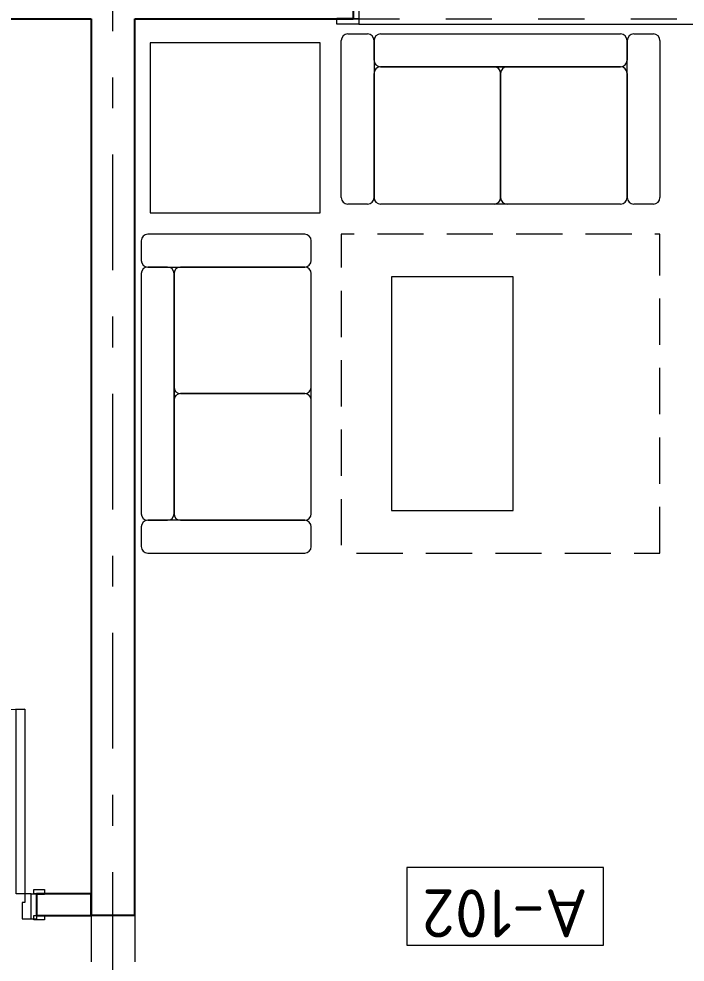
# Model space of a CAD drawing. Header units: millimetres. Extents: x 18162 to 3540582, y 72188 to 247925.
# Drawn here: x 667081 to 670130, y 92233 to 96546 of the extents above; entities that cross this region are included whole.
import ezdxf
from ezdxf.enums import TextEntityAlignment as Align

# ---------------------------------------------------------------- set-up
doc = ezdxf.new("R2010")
doc.units = ezdxf.units.MM
doc.header["$MEASUREMENT"] = 0
doc.set_wipeout_variables(frame=1)
for name, pattern in [('Dashed', [423.333333, 211.666667, -211.666667]), ('Double Dashed', [1093.611073, 529.166651, -211.666656, 141.111112, -211.666656]), ('Hidden Line', [317.5, 211.666667, -105.833333]), ('Wipeout_Contour', [1000, 0, -1000])]:
    doc.linetypes.add(name, pattern=pattern)
for name, color, linetype in [('Archicad Doors', 7, 'Continuous'), ('Archicad Windows', 7, 'Continuous'), ('Archicad Zone Stamps', 7, 'Continuous'), ('Interior - Furniture', 7, 'Continuous'), ('Model Unit - Zone A', 7, 'Continuous'), ('Structural - Bearing', 7, 'Continuous'), ('Structural - Grid', 7, 'Continuous')]:
    doc.layers.add(name, color=color, linetype=linetype)
doc.styles.add('GENERATED_STYLE_2', font='')
doc.styles.add('GENERATED_STYLE_3', font='', dxfattribs={"width": 0.8})
doc.styles.get('GENERATED_STYLE_2').set_extended_font_data('ISOCPEUR MON')
doc.styles.get('GENERATED_STYLE_3').set_extended_font_data('ISOCPEUR MON')

# ---------------------------------------------------------------- blocks, each defined once
blk = doc.blocks.new('Carpet 27[183]_3', base_point=(670015, 95561.1))
at = {"layer": 'Interior - Furniture', "color": 7, "linetype": 'Hidden Line', "lineweight": 5, "flags": 128}
blk.add_lwpolyline([(670015, 94102.8), (670015, 95561.1), (668556.7, 95561.1), (668556.7, 94102.8)], close=True, dxfattribs=at)
blk = doc.blocks.new('Зочны өрөө_ гал тогоо_A-102_68_3', base_point=(669306.1, 91612.4))
at = {"layer": 'Archicad Zone Stamps', "color": 7, "linetype": 'Continuous', "lineweight": 5}
for p, q in [((669756.1, 92664.8), (668856.1, 92664.8)), ((668856.1, 92664.8), (668856.1, 92310)), ((669756.1, 92310), (669756.1, 92664.8)), ((668856.1, 92310), (669756.1, 92310))]:
    blk.add_line(p, q, dxfattribs=at)
at = {"layer": 'Archicad Zone Stamps', "color": 7, "lineweight": 5, "style": 'GENERATED_STYLE_2'}
for tag, p in [('DUMMY_861', (668921.8, 92345.4)), ('ROOM_NUMBER', (669306.1, 92345.4))]:
    blk.add_attdef(tag, text='', height=220, rotation=180, dxfattribs=at).set_placement(p, align=Align.TOP_CENTER)
blk = doc.blocks.new('Window with Sidelight 27[36]_3', base_point=(636137.8, 0))
at = {"layer": 'Archicad Windows', "color": 7, "linetype": 'Continuous', "lineweight": 13}
for p, q in [((668611.3, 96995.7), (670211.3, 96995.7)), ((668611.3, 96995.7), (668611.3, 96945.7)), ((670211.3, 96995.7), (670211.3, 96945.7)), ((668611.3, 96945.7), (668611.3, 96895.7)), ((670211.3, 96945.7), (670211.3, 96895.7)), ((668611.3, 96895.7), (668611.3, 96795.7)), ((670211.3, 96895.7), (670211.3, 96795.7)), ((668636.3, 96795.7), (668611.3, 96795.7)), ((668611.3, 96795.7), (668611.3, 96745.7)), ((668611.3, 96795.7), (668611.3, 96745.7)), ((668686.3, 96795.7), (668636.3, 96795.7)), ((668636.3, 96795.7), (668636.3, 96745.7)), ((668686.3, 96745.7), (668686.3, 96795.7)), ((669151.3, 96795.7), (668686.3, 96795.7)), ((669201.3, 96795.7), (669151.3, 96795.7)), ((669151.3, 96795.7), (669151.3, 96745.7)), ((669251.3, 96795.7), (669201.3, 96795.7)), ((669251.3, 96745.7), (669251.3, 96795.7)), ((670136.3, 96795.7), (669251.3, 96795.7)), ((670186.3, 96795.7), (670136.3, 96795.7)), ((670136.3, 96795.7), (670136.3, 96745.7)), ((670211.3, 96795.7), (670186.3, 96795.7)), ((670186.3, 96795.7), (670186.3, 96745.7)), ((670211.3, 96795.7), (670211.3, 96745.7)), ((670211.3, 96795.7), (670211.3, 96745.7)), ((668611.3, 96545.7), (668611.3, 96745.7)), ((668611.3, 96745.7), (668636.3, 96745.7)), ((668611.3, 96745.7), (668636.3, 96745.7)), ((668611.3, 96745.7), (668611.3, 96545.7)), ((668611.3, 96745.7), (668611.3, 96545.7)), ((668636.3, 96745.7), (668636.3, 96545.7)), ((668636.3, 96745.7), (668686.3, 96745.7)), ((668686.3, 96770.7), (669151.3, 96770.7)), ((668686.3, 96745.7), (669151.3, 96745.7)), ((669151.3, 96745.7), (669201.3, 96745.7)), ((669201.3, 96745.7), (669251.3, 96745.7)), ((669251.3, 96770.7), (670136.3, 96770.7)), ((669251.3, 96745.7), (670136.3, 96745.7)), ((670136.3, 96745.7), (670186.3, 96745.7)), ((670186.3, 96545.7), (670186.3, 96745.7)), ((670186.3, 96745.7), (670211.3, 96745.7)), ((670186.3, 96745.7), (670211.3, 96745.7)), ((670211.3, 96745.7), (670211.3, 96545.7)), ((670211.3, 96745.7), (670211.3, 96545.7)), ((670211.3, 96745.7), (670211.3, 96545.7)), ((668536.3, 96520.7), (668536.3, 96545.7)), ((668536.3, 96545.7), (668636.3, 96545.7)), ((668611.3, 96545.7), (668536.3, 96545.7)), ((668611.3, 96545.7), (668536.3, 96545.7)), ((668636.3, 96545.7), (668611.3, 96545.7)), ((668636.3, 96545.7), (668636.3, 96520.7)), ((670211.3, 96545.7), (670186.3, 96545.7)), ((670186.3, 96545.7), (670286.3, 96545.7)), ((670186.3, 96520.7), (670186.3, 96545.7)), ((670211.3, 96545.7), (670286.3, 96545.7)), ((670211.3, 96545.7), (670286.3, 96545.7)), ((670286.3, 96545.7), (670286.3, 96520.7)), ((668636.3, 96520.7), (668536.3, 96520.7)), ((668636.3, 96520.7), (670186.3, 96520.7)), ((670286.3, 96520.7), (670186.3, 96520.7))]:
    blk.add_line(p, q, dxfattribs=at)
at = {"layer": 'Archicad Windows', "color": 7, "linetype": 'Dashed', "lineweight": 13}
blk.add_line((668611.3, 96545.7), (670211.3, 96545.7), dxfattribs=at)
blk = doc.blocks.new('Rectangular Door Opening 27[87]_3', base_point=(636137.8, 0))
at = {"layer": 'Archicad Doors', "color": 7, "linetype": 'Hidden Line', "lineweight": 13}
for p, q in [((667411.3, 92445.7), (667411.3, 91445.7)), ((667611.3, 92445.7), (667411.3, 92445.7)), ((667611.3, 92445.7), (667611.3, 91445.7)), ((667611.3, 91445.7), (667411.3, 91445.7))]:
    blk.add_line(p, q, dxfattribs=at)
blk = doc.blocks.new('Door 27[98]_3', base_point=(636137.8, 0))
at = {"layer": 'Archicad Doors', "color": 7, "linetype": 'Continuous', "lineweight": 13}
for p, q in [((667068.8, 92545.7), (667068.8, 93389.7)), ((667068.8, 93389.7), (667108.8, 93389.7)), ((667108.8, 93389.7), (667108.8, 92545.7)), ((666174.8, 92545.7), (666174.8, 92564.7)), ((666174.8, 92564.7), (666224.8, 92564.7)), ((666224.8, 92564.7), (666224.8, 92545.7)), ((667148.8, 92564.7), (667198.8, 92564.7)), ((667148.8, 92545.7), (667148.8, 92564.7)), ((667198.8, 92564.7), (667198.8, 92545.7)), ((666224.8, 92545.7), (666174.8, 92545.7)), ((666211.8, 92545.7), (666174.8, 92545.7)), ((666211.8, 92545.7), (666174.8, 92545.7)), ((666236.8, 92545.7), (666211.8, 92545.7)), ((666211.8, 92545.7), (666211.8, 92430.7)), ((666211.8, 92545.7), (666211.8, 92445.7)), ((666211.8, 92545.7), (666211.8, 92445.7)), ((666264.8, 92545.7), (666236.8, 92545.7)), ((666236.8, 92545.7), (666236.8, 92430.7)), ((666264.8, 92505.7), (666264.8, 92545.7)), ((667108.8, 92545.7), (667068.8, 92545.7)), ((667136.8, 92545.7), (667108.8, 92545.7)), ((667108.8, 92545.7), (667108.8, 92505.7)), ((667136.8, 92545.7), (667161.8, 92545.7)), ((667136.8, 92430.7), (667136.8, 92545.7)), ((667198.8, 92545.7), (667148.8, 92545.7)), ((667161.8, 92545.7), (667161.8, 92430.7)), ((667161.8, 92545.7), (667161.8, 92445.7)), ((667161.8, 92545.7), (667161.8, 92445.7)), ((667161.8, 92545.7), (667198.8, 92545.7)), ((667161.8, 92545.7), (667198.8, 92545.7)), ((666276.8, 92505.7), (666264.8, 92505.7)), ((666276.8, 92430.7), (666276.8, 92505.7)), ((667108.8, 92505.7), (667096.8, 92505.7)), ((667096.8, 92505.7), (667096.8, 92430.7)), ((666174.8, 92426.7), (666174.8, 92445.7)), ((666174.8, 92445.7), (666224.8, 92445.7)), ((666211.8, 92445.7), (666174.8, 92445.7)), ((666211.8, 92445.7), (666174.8, 92445.7)), ((666224.8, 92426.7), (666174.8, 92426.7)), ((666236.8, 92430.7), (666211.8, 92430.7)), ((666224.8, 92445.7), (666224.8, 92426.7)), ((666236.8, 92430.7), (666276.8, 92430.7)), ((667096.8, 92430.7), (667136.8, 92430.7)), ((667136.8, 92430.7), (667161.8, 92430.7)), ((667148.8, 92445.7), (667198.8, 92445.7)), ((667148.8, 92426.7), (667148.8, 92445.7)), ((667198.8, 92426.7), (667148.8, 92426.7)), ((667161.8, 92445.7), (667198.8, 92445.7)), ((667161.8, 92445.7), (667198.8, 92445.7)), ((667198.8, 92445.7), (667198.8, 92426.7))]:
    blk.add_line(p, q, dxfattribs=at)
blk.add_arc((667108.8, 92545.7), 844, 90, 180, dxfattribs=at)
blk = doc.blocks.new('Coffee Table 04 27[271]_3', base_point=(669342.6, 95366.7))
at = {"layer": 'Interior - Furniture', "color": 7, "linetype": 'Continuous', "lineweight": 5, "flags": 128}
blk.add_lwpolyline([(669342.6, 95366.7), (668786.2, 95366.7), (668786.2, 94297.3), (669342.6, 94297.3)], close=True, dxfattribs=at)
blk = doc.blocks.new('Sofa 01 27[272]_3', base_point=(667641.3, 94102.8))
at = {"layer": 'Interior - Furniture', "color": 7, "linetype": 'Continuous', "lineweight": 5}
for p, q in [((668389.1, 95561.1), (667671.3, 95561.1)), ((667641.3, 95531.1), (667641.3, 95441.1)), ((668419.1, 95441.1), (668419.1, 95531.1)), ((667761.3, 95411.1), (667671.3, 95411.1)), ((667671.3, 95411.1), (668389.1, 95411.1)), ((668389.1, 95411.1), (667821.3, 95411.1)), ((668389.1, 95411.1), (667821.3, 95411.1)), ((667641.3, 95381.1), (667641.3, 94282.8)), ((667791.3, 95381.1), (667791.3, 94862)), ((667791.3, 95381.1), (667791.3, 94282.8)), ((667791.3, 94282.8), (667791.3, 95381.1)), ((668419.1, 94862), (668419.1, 95381.1)), ((668419.1, 94282.8), (668419.1, 95381.1)), ((667791.3, 94802), (667791.3, 94282.8)), ((668389.1, 94832), (667821.3, 94832)), ((667821.3, 94832), (668389.1, 94832)), ((668419.1, 94282.8), (668419.1, 94802)), ((667671.3, 94252.8), (667761.3, 94252.8)), ((668389.1, 94252.8), (667671.3, 94252.8)), ((667821.3, 94252.8), (668389.1, 94252.8)), ((667821.3, 94252.8), (668389.1, 94252.8)), ((667641.3, 94222.8), (667641.3, 94132.8)), ((668419.1, 94132.8), (668419.1, 94222.8)), ((667671.3, 94102.8), (668389.1, 94102.8))]:
    blk.add_line(p, q, dxfattribs=at)
for centre, start, end in [((667671.3, 95531.1), 90, 180), ((668389.1, 95531.1), 0, 90), ((667671.3, 95441.1), 180, 270), ((667671.3, 95381.1), 90, 180), ((667761.3, 95381.1), 0, 90), ((667821.3, 95381.1), 90, 180), ((667821.3, 95381.1), 90, 180), ((668389.1, 95441.1), 270, 0), ((668389.1, 95381.1), 0, 90), ((668389.1, 95381.1), 0, 90), ((667821.3, 94862), 180, 270), ((668389.1, 94862), 270, 0), ((667821.3, 94802), 90, 180), ((668389.1, 94802), 0, 90), ((667671.3, 94282.8), 180, 270), ((667761.3, 94282.8), 270, 0), ((667821.3, 94282.8), 180, 270), ((667821.3, 94282.8), 180, 270), ((668389.1, 94282.8), 270, 0), ((668389.1, 94282.8), 270, 0), ((667671.3, 94222.8), 90, 180), ((668389.1, 94222.8), 0, 90), ((667671.3, 94132.8), 180, 270), ((668389.1, 94132.8), 270, 0)]:
    blk.add_arc(centre, 30, start, end, dxfattribs=at)
blk = doc.blocks.new('Sofa 01 27[273]_3', base_point=(670015, 96476.5))
at = {"layer": 'Interior - Furniture', "color": 7, "linetype": 'Continuous', "lineweight": 5}
for p, q in [((668556.7, 95728.7), (668556.7, 96446.5)), ((668586.7, 96476.5), (668676.7, 96476.5)), ((668706.7, 96356.5), (668706.7, 96446.5)), ((668706.7, 96446.5), (668706.7, 95728.7)), ((668736.7, 96476.5), (669835, 96476.5)), ((669865, 96446.5), (669865, 96356.5)), ((669865, 95728.7), (669865, 96446.5)), ((669895, 96476.5), (669985, 96476.5)), ((670015, 96446.5), (670015, 95728.7)), ((668736.7, 96326.5), (669255.9, 96326.5)), ((668736.7, 96326.5), (669835, 96326.5)), ((669835, 96326.5), (668736.7, 96326.5)), ((669315.9, 96326.5), (669835, 96326.5)), ((668706.7, 95728.7), (668706.7, 96296.5)), ((668706.7, 95728.7), (668706.7, 96296.5)), ((669285.9, 95728.7), (669285.9, 96296.5)), ((669285.9, 96296.5), (669285.9, 95728.7)), ((669865, 96296.5), (669865, 95728.7)), ((669865, 96296.5), (669865, 95728.7)), ((668676.7, 95698.7), (668586.7, 95698.7)), ((669255.9, 95698.7), (668736.7, 95698.7)), ((669835, 95698.7), (668736.7, 95698.7)), ((669835, 95698.7), (669315.9, 95698.7)), ((669985, 95698.7), (669895, 95698.7))]:
    blk.add_line(p, q, dxfattribs=at)
for centre, start, end in [((668586.7, 96446.5), 90, 180), ((668676.7, 96446.5), 0, 90), ((668736.7, 96446.5), 90, 180), ((669835, 96446.5), 0, 90), ((669895, 96446.5), 90, 180), ((669985, 96446.5), 0, 90), ((668736.7, 96356.5), 180, 270), ((669835, 96356.5), 270, 0), ((668736.7, 96296.5), 90, 180), ((668736.7, 96296.5), 90, 180), ((669255.9, 96296.5), 0, 90), ((669315.9, 96296.5), 90, 180), ((669835, 96296.5), 0, 90), ((669835, 96296.5), 0, 90), ((668586.7, 95728.7), 180, 270), ((668676.7, 95728.7), 270, 0), ((668736.7, 95728.7), 180, 270), ((668736.7, 95728.7), 180, 270), ((669255.9, 95728.7), 270, 0), ((669315.9, 95728.7), 180, 270), ((669835, 95728.7), 270, 0), ((669835, 95728.7), 270, 0), ((669895, 95728.7), 180, 270), ((669985, 95728.7), 270, 0)]:
    blk.add_arc(centre, 30, start, end, dxfattribs=at)
blk = doc.blocks.new('Coffee Table 04 27[274]_3', base_point=(668459.5, 96436.1))
at = {"layer": 'Interior - Furniture', "color": 7, "linetype": 'Continuous', "lineweight": 5, "flags": 128}
blk.add_lwpolyline([(668459.5, 96436.1), (667681.7, 96436.1), (667681.7, 95658.4), (668459.5, 95658.4)], close=True, dxfattribs=at)
blk = doc.blocks.new('Standard grid marker[334]_3', base_point=(667511.3, 72524.1))
at = {"layer": 'Structural - Grid', "color": 13, "linetype": 'Double Dashed', "lineweight": 13}
blk.add_line((667511.3, 73524.1), (667511.3, 100185.5), dxfattribs=at)
at = {"layer": 'Structural - Grid', "color": 13, "lineweight": 13, "style": 'GENERATED_STYLE_3'}
blk.add_attdef('AC_MarkerText_1', text='', height=250, rotation=180, dxfattribs=at).set_placement((667511.3, 101360.5), align=Align.TOP_CENTER)

msp = doc.modelspace()

# ---------------------------------------------------------------- linework, layer by layer
at = {"layer": 'Structural - Bearing', "color": 7, "linetype": 'Continuous', "lineweight": 25}
for p, q in [((668611.3, 96745.7), (668611.3, 96545.7)), ((668611.3, 96545.7), (668536.3, 96545.7))]:
    msp.add_line(p, q, dxfattribs=at)
at = {"layer": 'Structural - Bearing', "color": 7, "linetype": 'Continuous', "lineweight": 25, "flags": 128}
for points in [[(666841.3, 96545.7), (667411.3, 96545.7)], [(667611.3, 96545.7), (668611.3, 96545.7)]]:
    msp.add_lwpolyline(points, dxfattribs=at)

# ---------------------------------------------------------------- block references
at = {"layer": 'Archicad Windows', "color": 7, "linetype": 'Continuous', "lineweight": 13}
msp.add_blockref('Window with Sidelight 27[36]_3', (636137.8, 0), dxfattribs=at)
at = {"layer": 'Interior - Furniture', "color": 7, "linetype": 'Continuous', "lineweight": 5}
for name, p in [('Sofa 01 27[273]_3', (670015, 96476.5)), ('Coffee Table 04 27[274]_3', (668459.5, 96436.1)), ('Sofa 01 27[272]_3', (667641.3, 94102.8)), ('Coffee Table 04 27[271]_3', (669342.6, 95366.7))]:
    msp.add_blockref(name, p, dxfattribs=at)
at = {"layer": 'Interior - Furniture', "color": 7, "linetype": 'Hidden Line', "lineweight": 5}
msp.add_blockref('Carpet 27[183]_3', (670015, 95561.1), dxfattribs=at)
at = {"layer": 'Model Unit - Zone A', "color": 7, "linetype": 'Continuous', "lineweight": 5}
msp.add_blockref('Зочны өрөө_ гал тогоо_A-102_68_3', (669306.1, 91612.4), dxfattribs=at).add_auto_attribs({'ROOM_NUMBER': 'A-102'})

# ---------------------------------------------------------------- next in the draw order: wipeouts: each hides what was drawn before it
at = {"color": 254, "linetype": 'Wipeout_Contour', "lineweight": 0, "ltscale": 2696679.229344019}
msp.add_wipeout([(667611.3, 96545.7), (667411.3, 96545.7), (667411.3, 92445.7), (667611.3, 92445.7)], dxfattribs=at).dxf.layer = 'Structural - Bearing'

# ---------------------------------------------------------------- next in the draw order: linework, layer by layer
at = {"layer": 'Structural - Bearing', "color": 7, "linetype": 'Continuous', "lineweight": 25}
msp.add_line((667611.3, 92445.7), (667411.3, 92445.7), dxfattribs=at)
at = {"layer": 'Structural - Bearing', "color": 7, "linetype": 'Continuous', "lineweight": 25, "flags": 128}
for points in [[(667411.3, 96545.7), (667411.3, 92445.7)], [(667611.3, 92445.7), (667611.3, 96545.7)]]:
    msp.add_lwpolyline(points, dxfattribs=at)

# ---------------------------------------------------------------- next in the draw order: block references
at = {"layer": 'Archicad Doors', "color": 7, "linetype": 'Hidden Line', "lineweight": 13}
msp.add_blockref('Rectangular Door Opening 27[87]_3', (636137.8, 0), dxfattribs=at)

# ---------------------------------------------------------------- next in the draw order: wipeouts: each hides what was drawn before it
at = {"color": 254, "linetype": 'Wipeout_Contour', "lineweight": 0, "ltscale": 2694666.810758794}
msp.add_wipeout([(667161.8, 92545.7), (667161.8, 92445.7), (667411.3, 92445.7), (667411.3, 92545.7)], dxfattribs=at).dxf.layer = 'Structural - Bearing'

# ---------------------------------------------------------------- next in the draw order: linework, layer by layer
at = {"layer": 'Structural - Bearing', "color": 7, "linetype": 'Continuous', "lineweight": 25}
for p, q in [((667161.8, 92545.7), (667198.8, 92545.7)), ((667161.8, 92545.7), (667161.8, 92445.7)), ((667161.8, 92445.7), (667198.8, 92445.7))]:
    msp.add_line(p, q, dxfattribs=at)
at = {"layer": 'Structural - Bearing', "color": 7, "linetype": 'Continuous', "lineweight": 25, "flags": 128}
for points in [[(667411.3, 92545.7), (667161.8, 92545.7)], [(667411.3, 92445.7), (667411.3, 92545.7)], [(667161.8, 92445.7), (667411.3, 92445.7)]]:
    msp.add_lwpolyline(points, dxfattribs=at)

# ---------------------------------------------------------------- next in the draw order: block references
at = {"layer": 'Archicad Doors', "color": 7, "linetype": 'Continuous', "lineweight": 13}
msp.add_blockref('Door 27[98]_3', (636137.8, 0), dxfattribs=at)
at = {"layer": 'Structural - Grid', "color": 13, "linetype": 'Continuous', "lineweight": 13}
msp.add_blockref('Standard grid marker[334]_3', (667511.3, 72524.1), dxfattribs=at)

doc.saveas('drawing.dxf')
